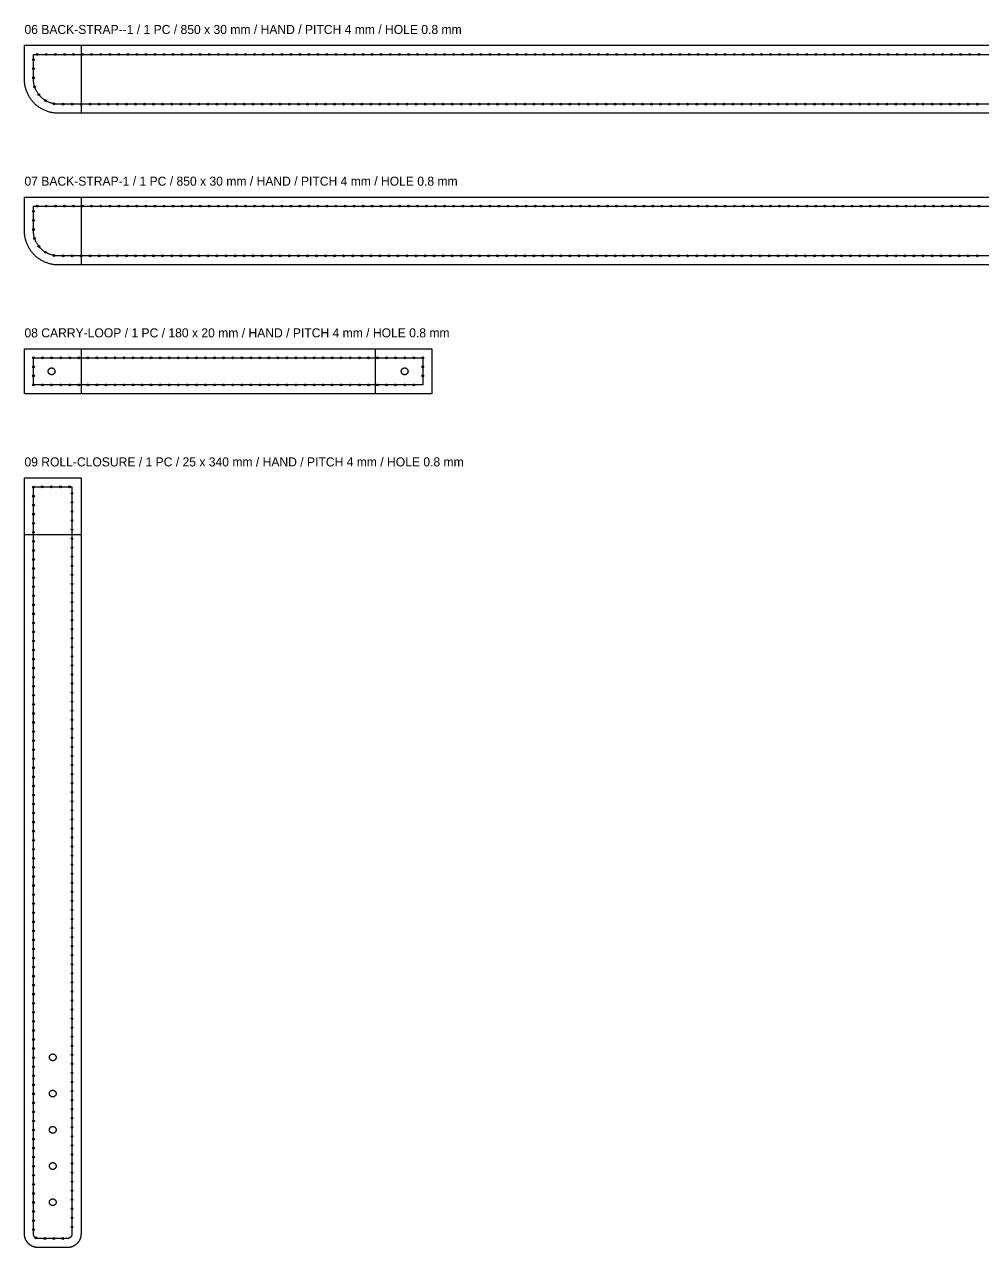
# Model space of a CAD drawing. Header units: millimetres. Extents: x 20 to 870, y -2810 to -15.
# Drawn here: x 20 to 443, y -2810 to -2270 of the extents above; entities that cross this region are included whole.
import ezdxf

# ---------------------------------------------------------------- set-up
doc = ezdxf.new("R2010")
doc.units = ezdxf.units.MM
doc.linetypes.add('DASHED', pattern=[5, 3, -2])
for name, color, linetype in [('BASE', 30, 'DASHED'), ('CUT', 7, 'CONTINUOUS'), ('HOLES', 6, 'CONTINUOUS'), ('LABELS', 8, 'CONTINUOUS'), ('MARKS', 4, 'CONTINUOUS'), ('STITCH', 6, 'CONTINUOUS')]:
    doc.layers.add(name, color=color, linetype=linetype)

msp = doc.modelspace()

# ---------------------------------------------------------------- linework, layer by layer
at = {"layer": 'BASE'}
for points in [[(854.95, -2305), (35.05, -2305), (34.74, -2305), (34.44, -2304.98), (34.21, -2304.97), (33.91, -2304.95), (33.64, -2304.91), (33.4, -2304.88), (33.12, -2304.84), (32.85, -2304.79), (32.59, -2304.73), (32.34, -2304.67), (32.07, -2304.6), (31.82, -2304.53), (31.53, -2304.44), (31.3, -2304.36), (31.04, -2304.26), (30.81, -2304.17), (30.55, -2304.06), (30.29, -2303.94), (30.04, -2303.82), (29.83, -2303.71), (29.57, -2303.56), (29.34, -2303.43), (29.11, -2303.29), (28.9, -2303.16), (28.68, -2303), (28.44, -2302.83), (28.23, -2302.67), (28.02, -2302.5), (27.82, -2302.33), (27.62, -2302.15), (27.4, -2301.95), (27.22, -2301.78), (27.05, -2301.6), (26.85, -2301.38), (26.67, -2301.18), (26.5, -2300.98), (26.33, -2300.77), (26.17, -2300.56), (26, -2300.32), (25.85, -2300.1), (25.71, -2299.89), (25.57, -2299.66), (25.44, -2299.43), (25.29, -2299.17), (25.18, -2298.96), (25.06, -2298.71), (24.94, -2298.45), (24.83, -2298.19), (24.74, -2297.96), (24.64, -2297.7), (24.56, -2297.47), (24.47, -2297.18), (24.4, -2296.93), (24.33, -2296.66), (24.27, -2296.41), (24.21, -2296.15), (24.16, -2295.88), (24.12, -2295.6), (24.09, -2295.36), (24.06, -2295.09), (24.03, -2294.79), (24.02, -2294.56), (24, -2294.26), (24, -2293.95), (24, -2283), (866, -2283)], [(854.95, -2372), (35.05, -2372), (34.74, -2372), (34.44, -2371.98), (34.21, -2371.97), (33.91, -2371.95), (33.64, -2371.91), (33.4, -2371.88), (33.12, -2371.84), (32.85, -2371.79), (32.59, -2371.73), (32.34, -2371.67), (32.07, -2371.6), (31.82, -2371.53), (31.53, -2371.44), (31.3, -2371.36), (31.04, -2371.26), (30.81, -2371.17), (30.55, -2371.06), (30.29, -2370.94), (30.04, -2370.82), (29.83, -2370.71), (29.57, -2370.56), (29.34, -2370.43), (29.11, -2370.29), (28.9, -2370.16), (28.68, -2370), (28.44, -2369.83), (28.23, -2369.67), (28.02, -2369.5), (27.82, -2369.33), (27.62, -2369.15), (27.4, -2368.95), (27.22, -2368.78), (27.05, -2368.6), (26.85, -2368.38), (26.67, -2368.18), (26.5, -2367.98), (26.33, -2367.77), (26.17, -2367.56), (26, -2367.32), (25.85, -2367.1), (25.71, -2366.89), (25.57, -2366.66), (25.44, -2366.43), (25.29, -2366.17), (25.18, -2365.96), (25.06, -2365.71), (24.94, -2365.45), (24.83, -2365.19), (24.74, -2364.96), (24.64, -2364.7), (24.56, -2364.47), (24.47, -2364.18), (24.4, -2363.93), (24.33, -2363.66), (24.27, -2363.41), (24.21, -2363.15), (24.16, -2362.88), (24.12, -2362.6), (24.09, -2362.36), (24.06, -2362.09), (24.03, -2361.79), (24.02, -2361.56), (24, -2361.26), (24, -2360.95), (24, -2350), (866, -2350)]]:
    msp.add_lwpolyline(points, dxfattribs=at)
for points in [[(196, -2429), (24, -2429), (24, -2417), (196, -2417)], [(40.74, -2804.99), (40.74, -2804.99), (40.68, -2805.08), (40.66, -2805.11), (40.64, -2805.14), (40.64, -2805.15), (40.56, -2805.25), (40.56, -2805.26), (40.51, -2805.31), (40.49, -2805.34), (40.44, -2805.38), (40.42, -2805.4), (40.41, -2805.42), (40.34, -2805.48), (40.31, -2805.51), (40.27, -2805.55), (40.25, -2805.56), (40.17, -2805.62), (40.14, -2805.64), (40.12, -2805.66), (40.09, -2805.68), (40, -2805.73), (39.99, -2805.74), (39.96, -2805.76), (39.91, -2805.78), (39.87, -2805.8), (39.81, -2805.83), (39.76, -2805.85), (39.73, -2805.86), (39.68, -2805.88), (39.6, -2805.91), (39.58, -2805.91), (39.55, -2805.92), (39.49, -2805.94), (39.4, -2805.96), (39.38, -2805.96), (39.35, -2805.97), (39.32, -2805.97), (39.24, -2805.99), (39.18, -2805.99), (39.18, -2805.99), (39.1, -2806), (39.05, -2806), (38.95, -2806), (26.05, -2806), (25.95, -2806), (25.9, -2806), (25.82, -2805.99), (25.82, -2805.99), (25.76, -2805.99), (25.69, -2805.97), (25.65, -2805.97), (25.62, -2805.96), (25.6, -2805.96), (25.51, -2805.94), (25.45, -2805.92), (25.42, -2805.91), (25.4, -2805.91), (25.32, -2805.88), (25.27, -2805.86), (25.24, -2805.85), (25.2, -2805.83), (25.13, -2805.8), (25.1, -2805.78), (25.04, -2805.76), (25.01, -2805.74), (25, -2805.73), (24.91, -2805.68), (24.88, -2805.66), (24.86, -2805.64), (24.83, -2805.62), (24.75, -2805.56), (24.73, -2805.55), (24.69, -2805.51), (24.66, -2805.48), (24.6, -2805.42), (24.58, -2805.4), (24.56, -2805.38), (24.51, -2805.34), (24.49, -2805.31), (24.45, -2805.26), (24.44, -2805.25), (24.37, -2805.15), (24.36, -2805.14), (24.34, -2805.11), (24.32, -2805.08), (24.26, -2804.99), (24.26, -2804.99), (24.24, -2804.94), (24.2, -2804.87), (24.16, -2804.77), (24.15, -2804.76), (24.14, -2804.73), (24.11, -2804.66), (24.09, -2804.59), (24.09, -2804.58), (24.08, -2804.55), (24.06, -2804.49), (24.04, -2804.39), (24.04, -2804.38), (24.03, -2804.33), (24.03, -2804.31), (24.01, -2804.24), (24.01, -2804.18), (24, -2804.09), (24, -2804.05), (24, -2803.95), (24, -2474), (41, -2474), (41, -2803.95), (41, -2804.05), (41, -2804.09), (40.99, -2804.18), (40.99, -2804.24), (40.98, -2804.31), (40.97, -2804.33), (40.96, -2804.38), (40.96, -2804.39), (40.94, -2804.49), (40.92, -2804.55), (40.92, -2804.58), (40.91, -2804.59), (40.89, -2804.66), (40.86, -2804.73), (40.85, -2804.76), (40.84, -2804.77), (40.8, -2804.87), (40.76, -2804.94)]]:
    msp.add_lwpolyline(points, close=True, dxfattribs=at)
at = {"layer": 'CUT'}
for points in [[(855, -2309), (35, -2309), (34.63, -2309), (34.26, -2308.98), (33.9, -2308.96), (33.53, -2308.93), (33.16, -2308.89), (32.8, -2308.84), (32.44, -2308.78), (32.07, -2308.71), (31.71, -2308.64), (31.36, -2308.55), (31, -2308.46), (30.65, -2308.35), (30.29, -2308.24), (29.95, -2308.12), (29.6, -2307.99), (29.26, -2307.86), (28.92, -2307.71), (28.59, -2307.56), (28.26, -2307.4), (27.93, -2307.23), (27.61, -2307.05), (27.29, -2306.87), (26.98, -2306.67), (26.67, -2306.47), (26.36, -2306.26), (26.06, -2306.05), (25.77, -2305.83), (25.48, -2305.6), (25.2, -2305.36), (24.93, -2305.11), (24.66, -2304.86), (24.39, -2304.61), (24.14, -2304.34), (23.89, -2304.07), (23.64, -2303.8), (23.4, -2303.52), (23.17, -2303.23), (22.95, -2302.94), (22.74, -2302.64), (22.53, -2302.33), (22.33, -2302.02), (22.13, -2301.71), (21.95, -2301.39), (21.77, -2301.07), (21.6, -2300.74), (21.44, -2300.41), (21.29, -2300.08), (21.14, -2299.74), (21.01, -2299.4), (20.88, -2299.05), (20.76, -2298.71), (20.65, -2298.35), (20.54, -2298), (20.45, -2297.64), (20.36, -2297.29), (20.29, -2296.93), (20.22, -2296.56), (20.16, -2296.2), (20.11, -2295.84), (20.07, -2295.47), (20.04, -2295.1), (20.02, -2294.74), (20, -2294.37), (20, -2294), (20, -2279), (870, -2279)], [(855, -2376), (35, -2376), (34.63, -2376), (34.26, -2375.98), (33.9, -2375.96), (33.53, -2375.93), (33.16, -2375.89), (32.8, -2375.84), (32.44, -2375.78), (32.07, -2375.71), (31.71, -2375.64), (31.36, -2375.55), (31, -2375.46), (30.65, -2375.35), (30.29, -2375.24), (29.95, -2375.12), (29.6, -2374.99), (29.26, -2374.86), (28.92, -2374.71), (28.59, -2374.56), (28.26, -2374.4), (27.93, -2374.23), (27.61, -2374.05), (27.29, -2373.87), (26.98, -2373.67), (26.67, -2373.47), (26.36, -2373.26), (26.06, -2373.05), (25.77, -2372.83), (25.48, -2372.6), (25.2, -2372.36), (24.93, -2372.11), (24.66, -2371.86), (24.39, -2371.61), (24.14, -2371.34), (23.89, -2371.07), (23.64, -2370.8), (23.4, -2370.52), (23.17, -2370.23), (22.95, -2369.94), (22.74, -2369.64), (22.53, -2369.33), (22.33, -2369.02), (22.13, -2368.71), (21.95, -2368.39), (21.77, -2368.07), (21.6, -2367.74), (21.44, -2367.41), (21.29, -2367.08), (21.14, -2366.74), (21.01, -2366.4), (20.88, -2366.05), (20.76, -2365.71), (20.65, -2365.35), (20.54, -2365), (20.45, -2364.64), (20.36, -2364.29), (20.29, -2363.93), (20.22, -2363.56), (20.16, -2363.2), (20.11, -2362.84), (20.07, -2362.47), (20.04, -2362.1), (20.02, -2361.74), (20, -2361.37), (20, -2361), (20, -2346), (870, -2346)]]:
    msp.add_lwpolyline(points, dxfattribs=at)
for points in [[(20, -2413), (200, -2413), (200, -2433), (20, -2433)], [(33.5, -2423), (33.5, -2423.12), (33.48, -2423.23), (33.46, -2423.35), (33.43, -2423.46), (33.39, -2423.57), (33.34, -2423.68), (33.28, -2423.78), (33.21, -2423.88), (33.14, -2423.97), (33.06, -2424.06), (32.97, -2424.14), (32.88, -2424.21), (32.78, -2424.28), (32.68, -2424.34), (32.57, -2424.39), (32.46, -2424.43), (32.35, -2424.46), (32.23, -2424.48), (32.12, -2424.5), (32, -2424.5), (31.88, -2424.5), (31.77, -2424.48), (31.65, -2424.46), (31.54, -2424.43), (31.43, -2424.39), (31.32, -2424.34), (31.22, -2424.28), (31.12, -2424.21), (31.03, -2424.14), (30.94, -2424.06), (30.86, -2423.97), (30.79, -2423.88), (30.72, -2423.78), (30.66, -2423.68), (30.61, -2423.57), (30.57, -2423.46), (30.54, -2423.35), (30.52, -2423.23), (30.5, -2423.12), (30.5, -2423), (30.5, -2422.88), (30.52, -2422.77), (30.54, -2422.65), (30.57, -2422.54), (30.61, -2422.43), (30.66, -2422.32), (30.72, -2422.22), (30.79, -2422.12), (30.86, -2422.03), (30.94, -2421.94), (31.03, -2421.86), (31.12, -2421.79), (31.22, -2421.72), (31.32, -2421.66), (31.43, -2421.61), (31.54, -2421.57), (31.65, -2421.54), (31.77, -2421.52), (31.88, -2421.5), (32, -2421.5), (32.12, -2421.5), (32.23, -2421.52), (32.35, -2421.54), (32.46, -2421.57), (32.57, -2421.61), (32.68, -2421.66), (32.78, -2421.72), (32.88, -2421.79), (32.97, -2421.86), (33.06, -2421.94), (33.14, -2422.03), (33.21, -2422.12), (33.28, -2422.22), (33.34, -2422.32), (33.39, -2422.43), (33.43, -2422.54), (33.46, -2422.65), (33.48, -2422.77), (33.5, -2422.88)], [(189.5, -2423), (189.5, -2423.12), (189.48, -2423.23), (189.46, -2423.35), (189.43, -2423.46), (189.39, -2423.57), (189.34, -2423.68), (189.28, -2423.78), (189.21, -2423.88), (189.14, -2423.97), (189.06, -2424.06), (188.97, -2424.14), (188.88, -2424.21), (188.78, -2424.28), (188.68, -2424.34), (188.57, -2424.39), (188.46, -2424.43), (188.35, -2424.46), (188.23, -2424.48), (188.12, -2424.5), (188, -2424.5), (187.88, -2424.5), (187.77, -2424.48), (187.65, -2424.46), (187.54, -2424.43), (187.43, -2424.39), (187.32, -2424.34), (187.22, -2424.28), (187.12, -2424.21), (187.03, -2424.14), (186.94, -2424.06), (186.86, -2423.97), (186.79, -2423.88), (186.72, -2423.78), (186.66, -2423.68), (186.61, -2423.57), (186.57, -2423.46), (186.54, -2423.35), (186.52, -2423.23), (186.5, -2423.12), (186.5, -2423), (186.5, -2422.88), (186.52, -2422.77), (186.54, -2422.65), (186.57, -2422.54), (186.61, -2422.43), (186.66, -2422.32), (186.72, -2422.22), (186.79, -2422.12), (186.86, -2422.03), (186.94, -2421.94), (187.03, -2421.86), (187.12, -2421.79), (187.22, -2421.72), (187.32, -2421.66), (187.43, -2421.61), (187.54, -2421.57), (187.65, -2421.54), (187.77, -2421.52), (187.88, -2421.5), (188, -2421.5), (188.12, -2421.5), (188.23, -2421.52), (188.35, -2421.54), (188.46, -2421.57), (188.57, -2421.61), (188.68, -2421.66), (188.78, -2421.72), (188.88, -2421.79), (188.97, -2421.86), (189.06, -2421.94), (189.14, -2422.03), (189.21, -2422.12), (189.28, -2422.22), (189.34, -2422.32), (189.39, -2422.43), (189.43, -2422.54), (189.46, -2422.65), (189.48, -2422.77), (189.5, -2422.88)], [(20, -2470), (45, -2470), (45, -2804), (45, -2804.15), (44.99, -2804.29), (44.98, -2804.44), (44.97, -2804.59), (44.95, -2804.73), (44.94, -2804.88), (44.91, -2805.03), (44.88, -2805.17), (44.85, -2805.31), (44.82, -2805.46), (44.78, -2805.6), (44.74, -2805.74), (44.7, -2805.88), (44.65, -2806.02), (44.6, -2806.16), (44.54, -2806.3), (44.49, -2806.43), (44.42, -2806.57), (44.36, -2806.7), (44.29, -2806.83), (44.22, -2806.96), (44.15, -2807.08), (44.07, -2807.21), (43.99, -2807.33), (43.91, -2807.45), (43.82, -2807.57), (43.73, -2807.69), (43.64, -2807.81), (43.54, -2807.92), (43.45, -2808.03), (43.35, -2808.14), (43.24, -2808.24), (43.14, -2808.35), (43.03, -2808.45), (42.92, -2808.54), (42.81, -2808.64), (42.69, -2808.73), (42.57, -2808.82), (42.45, -2808.91), (42.33, -2808.99), (42.21, -2809.07), (42.08, -2809.15), (41.96, -2809.22), (41.83, -2809.29), (41.7, -2809.36), (41.57, -2809.42), (41.43, -2809.49), (41.3, -2809.54), (41.16, -2809.6), (41.02, -2809.65), (40.88, -2809.7), (40.74, -2809.74), (40.6, -2809.78), (40.46, -2809.82), (40.31, -2809.85), (40.17, -2809.88), (40.03, -2809.91), (39.88, -2809.94), (39.73, -2809.95), (39.59, -2809.97), (39.44, -2809.98), (39.29, -2809.99), (39.15, -2810), (39, -2810), (26, -2810), (25.85, -2810), (25.71, -2809.99), (25.56, -2809.98), (25.41, -2809.97), (25.27, -2809.95), (25.12, -2809.94), (24.97, -2809.91), (24.83, -2809.88), (24.69, -2809.85), (24.54, -2809.82), (24.4, -2809.78), (24.26, -2809.74), (24.12, -2809.7), (23.98, -2809.65), (23.84, -2809.6), (23.7, -2809.54), (23.57, -2809.49), (23.43, -2809.42), (23.3, -2809.36), (23.17, -2809.29), (23.04, -2809.22), (22.92, -2809.15), (22.79, -2809.07), (22.67, -2808.99), (22.55, -2808.91), (22.43, -2808.82), (22.31, -2808.73), (22.19, -2808.64), (22.08, -2808.54), (21.97, -2808.45), (21.86, -2808.35), (21.76, -2808.24), (21.65, -2808.14), (21.55, -2808.03), (21.46, -2807.92), (21.36, -2807.81), (21.27, -2807.69), (21.18, -2807.57), (21.09, -2807.45), (21.01, -2807.33), (20.93, -2807.21), (20.85, -2807.08), (20.78, -2806.96), (20.71, -2806.83), (20.64, -2806.7), (20.58, -2806.57), (20.51, -2806.43), (20.46, -2806.3), (20.4, -2806.16), (20.35, -2806.02), (20.3, -2805.88), (20.26, -2805.74), (20.22, -2805.6), (20.18, -2805.46), (20.15, -2805.31), (20.12, -2805.17), (20.09, -2805.03), (20.06, -2804.88), (20.05, -2804.73), (20.03, -2804.59), (20.02, -2804.44), (20.01, -2804.29), (20, -2804.15), (20, -2804)], [(34, -2726), (34, -2726.12), (33.98, -2726.23), (33.96, -2726.35), (33.93, -2726.46), (33.89, -2726.57), (33.84, -2726.68), (33.78, -2726.78), (33.71, -2726.88), (33.64, -2726.97), (33.56, -2727.06), (33.47, -2727.14), (33.38, -2727.21), (33.28, -2727.28), (33.18, -2727.34), (33.07, -2727.39), (32.96, -2727.43), (32.85, -2727.46), (32.73, -2727.48), (32.62, -2727.5), (32.5, -2727.5), (32.38, -2727.5), (32.27, -2727.48), (32.15, -2727.46), (32.04, -2727.43), (31.93, -2727.39), (31.82, -2727.34), (31.72, -2727.28), (31.62, -2727.21), (31.53, -2727.14), (31.44, -2727.06), (31.36, -2726.97), (31.29, -2726.88), (31.22, -2726.78), (31.16, -2726.68), (31.11, -2726.57), (31.07, -2726.46), (31.04, -2726.35), (31.02, -2726.23), (31, -2726.12), (31, -2726), (31, -2725.88), (31.02, -2725.77), (31.04, -2725.65), (31.07, -2725.54), (31.11, -2725.43), (31.16, -2725.32), (31.22, -2725.22), (31.29, -2725.12), (31.36, -2725.03), (31.44, -2724.94), (31.53, -2724.86), (31.62, -2724.79), (31.72, -2724.72), (31.82, -2724.66), (31.93, -2724.61), (32.04, -2724.57), (32.15, -2724.54), (32.27, -2724.52), (32.38, -2724.5), (32.5, -2724.5), (32.62, -2724.5), (32.73, -2724.52), (32.85, -2724.54), (32.96, -2724.57), (33.07, -2724.61), (33.18, -2724.66), (33.28, -2724.72), (33.38, -2724.79), (33.47, -2724.86), (33.56, -2724.94), (33.64, -2725.03), (33.71, -2725.12), (33.78, -2725.22), (33.84, -2725.32), (33.89, -2725.43), (33.93, -2725.54), (33.96, -2725.65), (33.98, -2725.77), (34, -2725.88)], [(34, -2742), (34, -2742.12), (33.98, -2742.23), (33.96, -2742.35), (33.93, -2742.46), (33.89, -2742.57), (33.84, -2742.68), (33.78, -2742.78), (33.71, -2742.88), (33.64, -2742.97), (33.56, -2743.06), (33.47, -2743.14), (33.38, -2743.21), (33.28, -2743.28), (33.18, -2743.34), (33.07, -2743.39), (32.96, -2743.43), (32.85, -2743.46), (32.73, -2743.48), (32.62, -2743.5), (32.5, -2743.5), (32.38, -2743.5), (32.27, -2743.48), (32.15, -2743.46), (32.04, -2743.43), (31.93, -2743.39), (31.82, -2743.34), (31.72, -2743.28), (31.62, -2743.21), (31.53, -2743.14), (31.44, -2743.06), (31.36, -2742.97), (31.29, -2742.88), (31.22, -2742.78), (31.16, -2742.68), (31.11, -2742.57), (31.07, -2742.46), (31.04, -2742.35), (31.02, -2742.23), (31, -2742.12), (31, -2742), (31, -2741.88), (31.02, -2741.77), (31.04, -2741.65), (31.07, -2741.54), (31.11, -2741.43), (31.16, -2741.32), (31.22, -2741.22), (31.29, -2741.12), (31.36, -2741.03), (31.44, -2740.94), (31.53, -2740.86), (31.62, -2740.79), (31.72, -2740.72), (31.82, -2740.66), (31.93, -2740.61), (32.04, -2740.57), (32.15, -2740.54), (32.27, -2740.52), (32.38, -2740.5), (32.5, -2740.5), (32.62, -2740.5), (32.73, -2740.52), (32.85, -2740.54), (32.96, -2740.57), (33.07, -2740.61), (33.18, -2740.66), (33.28, -2740.72), (33.38, -2740.79), (33.47, -2740.86), (33.56, -2740.94), (33.64, -2741.03), (33.71, -2741.12), (33.78, -2741.22), (33.84, -2741.32), (33.89, -2741.43), (33.93, -2741.54), (33.96, -2741.65), (33.98, -2741.77), (34, -2741.88)], [(34, -2758), (34, -2758.12), (33.98, -2758.23), (33.96, -2758.35), (33.93, -2758.46), (33.89, -2758.57), (33.84, -2758.68), (33.78, -2758.78), (33.71, -2758.88), (33.64, -2758.97), (33.56, -2759.06), (33.47, -2759.14), (33.38, -2759.21), (33.28, -2759.28), (33.18, -2759.34), (33.07, -2759.39), (32.96, -2759.43), (32.85, -2759.46), (32.73, -2759.48), (32.62, -2759.5), (32.5, -2759.5), (32.38, -2759.5), (32.27, -2759.48), (32.15, -2759.46), (32.04, -2759.43), (31.93, -2759.39), (31.82, -2759.34), (31.72, -2759.28), (31.62, -2759.21), (31.53, -2759.14), (31.44, -2759.06), (31.36, -2758.97), (31.29, -2758.88), (31.22, -2758.78), (31.16, -2758.68), (31.11, -2758.57), (31.07, -2758.46), (31.04, -2758.35), (31.02, -2758.23), (31, -2758.12), (31, -2758), (31, -2757.88), (31.02, -2757.77), (31.04, -2757.65), (31.07, -2757.54), (31.11, -2757.43), (31.16, -2757.32), (31.22, -2757.22), (31.29, -2757.12), (31.36, -2757.03), (31.44, -2756.94), (31.53, -2756.86), (31.62, -2756.79), (31.72, -2756.72), (31.82, -2756.66), (31.93, -2756.61), (32.04, -2756.57), (32.15, -2756.54), (32.27, -2756.52), (32.38, -2756.5), (32.5, -2756.5), (32.62, -2756.5), (32.73, -2756.52), (32.85, -2756.54), (32.96, -2756.57), (33.07, -2756.61), (33.18, -2756.66), (33.28, -2756.72), (33.38, -2756.79), (33.47, -2756.86), (33.56, -2756.94), (33.64, -2757.03), (33.71, -2757.12), (33.78, -2757.22), (33.84, -2757.32), (33.89, -2757.43), (33.93, -2757.54), (33.96, -2757.65), (33.98, -2757.77), (34, -2757.88)], [(34, -2774), (34, -2774.12), (33.98, -2774.23), (33.96, -2774.35), (33.93, -2774.46), (33.89, -2774.57), (33.84, -2774.68), (33.78, -2774.78), (33.71, -2774.88), (33.64, -2774.97), (33.56, -2775.06), (33.47, -2775.14), (33.38, -2775.21), (33.28, -2775.28), (33.18, -2775.34), (33.07, -2775.39), (32.96, -2775.43), (32.85, -2775.46), (32.73, -2775.48), (32.62, -2775.5), (32.5, -2775.5), (32.38, -2775.5), (32.27, -2775.48), (32.15, -2775.46), (32.04, -2775.43), (31.93, -2775.39), (31.82, -2775.34), (31.72, -2775.28), (31.62, -2775.21), (31.53, -2775.14), (31.44, -2775.06), (31.36, -2774.97), (31.29, -2774.88), (31.22, -2774.78), (31.16, -2774.68), (31.11, -2774.57), (31.07, -2774.46), (31.04, -2774.35), (31.02, -2774.23), (31, -2774.12), (31, -2774), (31, -2773.88), (31.02, -2773.77), (31.04, -2773.65), (31.07, -2773.54), (31.11, -2773.43), (31.16, -2773.32), (31.22, -2773.22), (31.29, -2773.12), (31.36, -2773.03), (31.44, -2772.94), (31.53, -2772.86), (31.62, -2772.79), (31.72, -2772.72), (31.82, -2772.66), (31.93, -2772.61), (32.04, -2772.57), (32.15, -2772.54), (32.27, -2772.52), (32.38, -2772.5), (32.5, -2772.5), (32.62, -2772.5), (32.73, -2772.52), (32.85, -2772.54), (32.96, -2772.57), (33.07, -2772.61), (33.18, -2772.66), (33.28, -2772.72), (33.38, -2772.79), (33.47, -2772.86), (33.56, -2772.94), (33.64, -2773.03), (33.71, -2773.12), (33.78, -2773.22), (33.84, -2773.32), (33.89, -2773.43), (33.93, -2773.54), (33.96, -2773.65), (33.98, -2773.77), (34, -2773.88)], [(34, -2790), (34, -2790.12), (33.98, -2790.23), (33.96, -2790.35), (33.93, -2790.46), (33.89, -2790.57), (33.84, -2790.68), (33.78, -2790.78), (33.71, -2790.88), (33.64, -2790.97), (33.56, -2791.06), (33.47, -2791.14), (33.38, -2791.21), (33.28, -2791.28), (33.18, -2791.34), (33.07, -2791.39), (32.96, -2791.43), (32.85, -2791.46), (32.73, -2791.48), (32.62, -2791.5), (32.5, -2791.5), (32.38, -2791.5), (32.27, -2791.48), (32.15, -2791.46), (32.04, -2791.43), (31.93, -2791.39), (31.82, -2791.34), (31.72, -2791.28), (31.62, -2791.21), (31.53, -2791.14), (31.44, -2791.06), (31.36, -2790.97), (31.29, -2790.88), (31.22, -2790.78), (31.16, -2790.68), (31.11, -2790.57), (31.07, -2790.46), (31.04, -2790.35), (31.02, -2790.23), (31, -2790.12), (31, -2790), (31, -2789.88), (31.02, -2789.77), (31.04, -2789.65), (31.07, -2789.54), (31.11, -2789.43), (31.16, -2789.32), (31.22, -2789.22), (31.29, -2789.12), (31.36, -2789.03), (31.44, -2788.94), (31.53, -2788.86), (31.62, -2788.79), (31.72, -2788.72), (31.82, -2788.66), (31.93, -2788.61), (32.04, -2788.57), (32.15, -2788.54), (32.27, -2788.52), (32.38, -2788.5), (32.5, -2788.5), (32.62, -2788.5), (32.73, -2788.52), (32.85, -2788.54), (32.96, -2788.57), (33.07, -2788.61), (33.18, -2788.66), (33.28, -2788.72), (33.38, -2788.79), (33.47, -2788.86), (33.56, -2788.94), (33.64, -2789.03), (33.71, -2789.12), (33.78, -2789.22), (33.84, -2789.32), (33.89, -2789.43), (33.93, -2789.54), (33.96, -2789.65), (33.98, -2789.77), (34, -2789.88)]]:
    msp.add_lwpolyline(points, close=True, dxfattribs=at)
at = {"layer": 'HOLES'}
for centre in [(24, -2285.33), (25.67, -2283), (29.67, -2283), (33.67, -2283), (37.67, -2283), (41.67, -2283), (45.67, -2283), (49.67, -2283), (53.67, -2283), (57.67, -2283), (61.67, -2283), (65.67, -2283), (69.67, -2283), (73.67, -2283), (77.67, -2283), (81.67, -2283), (85.67, -2283), (89.67, -2283), (93.67, -2283), (97.67, -2283), (101.67, -2283), (105.67, -2283), (109.67, -2283), (113.67, -2283), (117.67, -2283), (121.67, -2283), (125.67, -2283), (129.67, -2283), (133.67, -2283), (137.67, -2283), (141.67, -2283), (145.67, -2283), (149.67, -2283), (153.67, -2283), (157.67, -2283), (161.67, -2283), (165.67, -2283), (169.67, -2283), (173.67, -2283), (177.67, -2283), (181.67, -2283), (185.67, -2283), (189.67, -2283), (193.67, -2283), (197.67, -2283), (201.67, -2283), (205.67, -2283), (209.67, -2283), (213.67, -2283), (217.67, -2283), (221.67, -2283), (225.67, -2283), (229.67, -2283), (233.67, -2283), (237.67, -2283), (241.67, -2283), (245.67, -2283), (249.67, -2283), (253.67, -2283), (257.67, -2283), (261.67, -2283), (265.67, -2283), (269.67, -2283), (273.67, -2283), (277.67, -2283), (281.67, -2283), (285.67, -2283), (289.67, -2283), (293.67, -2283), (297.67, -2283), (301.67, -2283), (305.67, -2283), (309.67, -2283), (313.67, -2283), (317.67, -2283), (321.67, -2283), (325.67, -2283), (329.67, -2283), (333.67, -2283), (337.67, -2283), (341.67, -2283), (345.67, -2283), (349.67, -2283), (353.67, -2283), (357.67, -2283), (361.67, -2283), (365.67, -2283), (369.67, -2283), (373.67, -2283), (377.67, -2283), (381.67, -2283), (385.67, -2283), (389.67, -2283), (393.67, -2283), (397.67, -2283), (401.67, -2283), (405.67, -2283), (409.67, -2283), (413.67, -2283), (417.67, -2283), (421.67, -2283), (425.67, -2283), (429.67, -2283), (433.67, -2283), (437.67, -2283), (441.67, -2283), (24, -2289.33), (24, -2293.33), (24.5, -2297.28), (26.36, -2300.8), (29.34, -2303.43), (33.06, -2304.83), (37.05, -2305), (41.05, -2305), (45.05, -2305), (49.05, -2305), (53.05, -2305), (57.05, -2305), (61.05, -2305), (65.05, -2305), (69.05, -2305), (73.05, -2305), (77.05, -2305), (81.05, -2305), (85.05, -2305), (89.05, -2305), (93.05, -2305), (97.05, -2305), (101.05, -2305), (105.05, -2305), (109.05, -2305), (113.05, -2305), (117.05, -2305), (121.05, -2305), (125.05, -2305), (129.05, -2305), (133.05, -2305), (137.05, -2305), (141.05, -2305), (145.05, -2305), (149.05, -2305), (153.05, -2305), (157.05, -2305), (161.05, -2305), (165.05, -2305), (169.05, -2305), (173.05, -2305), (177.05, -2305), (181.05, -2305), (185.05, -2305), (189.05, -2305), (193.05, -2305), (197.05, -2305), (201.05, -2305), (205.05, -2305), (209.05, -2305), (213.05, -2305), (217.05, -2305), (221.05, -2305), (225.05, -2305), (229.05, -2305), (233.05, -2305), (237.05, -2305), (241.05, -2305), (245.05, -2305), (249.05, -2305), (253.05, -2305), (257.05, -2305), (261.05, -2305), (265.05, -2305), (269.05, -2305), (273.05, -2305), (277.05, -2305), (281.05, -2305), (285.05, -2305), (289.05, -2305), (293.05, -2305), (297.05, -2305), (301.05, -2305), (305.05, -2305), (309.05, -2305), (313.05, -2305), (317.05, -2305), (321.05, -2305), (325.05, -2305), (329.05, -2305), (333.05, -2305), (337.05, -2305), (341.05, -2305), (345.05, -2305), (349.05, -2305), (353.05, -2305), (357.05, -2305), (361.05, -2305), (365.05, -2305), (369.05, -2305), (373.05, -2305), (377.05, -2305), (381.05, -2305), (385.05, -2305), (389.05, -2305), (393.05, -2305), (397.05, -2305), (401.05, -2305), (405.05, -2305), (409.05, -2305), (413.05, -2305), (417.05, -2305), (421.05, -2305), (425.05, -2305), (429.05, -2305), (433.05, -2305), (437.05, -2305), (441.05, -2305), (25.67, -2350), (29.67, -2350), (33.67, -2350), (37.67, -2350), (41.67, -2350), (45.67, -2350), (49.67, -2350), (53.67, -2350), (57.67, -2350), (61.67, -2350), (65.67, -2350), (69.67, -2350), (73.67, -2350), (77.67, -2350), (81.67, -2350), (85.67, -2350), (89.67, -2350), (93.67, -2350), (97.67, -2350), (101.67, -2350), (105.67, -2350), (109.67, -2350), (113.67, -2350), (117.67, -2350), (121.67, -2350), (125.67, -2350), (129.67, -2350), (133.67, -2350), (137.67, -2350), (141.67, -2350), (145.67, -2350), (149.67, -2350), (153.67, -2350), (157.67, -2350), (161.67, -2350), (165.67, -2350), (169.67, -2350), (173.67, -2350), (177.67, -2350), (181.67, -2350), (185.67, -2350), (189.67, -2350), (193.67, -2350), (197.67, -2350), (201.67, -2350), (205.67, -2350), (209.67, -2350), (213.67, -2350), (217.67, -2350), (221.67, -2350), (225.67, -2350), (229.67, -2350), (233.67, -2350), (237.67, -2350), (241.67, -2350), (245.67, -2350), (249.67, -2350), (253.67, -2350), (257.67, -2350), (261.67, -2350), (265.67, -2350), (269.67, -2350), (273.67, -2350), (277.67, -2350), (281.67, -2350), (285.67, -2350), (289.67, -2350), (293.67, -2350), (297.67, -2350), (301.67, -2350), (305.67, -2350), (309.67, -2350), (313.67, -2350), (317.67, -2350), (321.67, -2350), (325.67, -2350), (329.67, -2350), (333.67, -2350), (337.67, -2350), (341.67, -2350), (345.67, -2350), (349.67, -2350), (353.67, -2350), (357.67, -2350), (361.67, -2350), (365.67, -2350), (369.67, -2350), (373.67, -2350), (377.67, -2350), (381.67, -2350), (385.67, -2350), (389.67, -2350), (393.67, -2350), (397.67, -2350), (401.67, -2350), (405.67, -2350), (409.67, -2350), (413.67, -2350), (417.67, -2350), (421.67, -2350), (425.67, -2350), (429.67, -2350), (433.67, -2350), (437.67, -2350), (441.67, -2350), (24, -2352.33), (24, -2356.33), (24, -2360.33), (24.5, -2364.28), (26.36, -2367.8), (29.34, -2370.43), (33.06, -2371.83), (37.05, -2372), (41.05, -2372), (45.05, -2372), (49.05, -2372), (53.05, -2372), (57.05, -2372), (61.05, -2372), (65.05, -2372), (69.05, -2372), (73.05, -2372), (77.05, -2372), (81.05, -2372), (85.05, -2372), (89.05, -2372), (93.05, -2372), (97.05, -2372), (101.05, -2372), (105.05, -2372), (109.05, -2372), (113.05, -2372), (117.05, -2372), (121.05, -2372), (125.05, -2372), (129.05, -2372), (133.05, -2372), (137.05, -2372), (141.05, -2372), (145.05, -2372), (149.05, -2372), (153.05, -2372), (157.05, -2372), (161.05, -2372), (165.05, -2372), (169.05, -2372), (173.05, -2372), (177.05, -2372), (181.05, -2372), (185.05, -2372), (189.05, -2372), (193.05, -2372), (197.05, -2372), (201.05, -2372), (205.05, -2372), (209.05, -2372), (213.05, -2372), (217.05, -2372), (221.05, -2372), (225.05, -2372), (229.05, -2372), (233.05, -2372), (237.05, -2372), (241.05, -2372), (245.05, -2372), (249.05, -2372), (253.05, -2372), (257.05, -2372), (261.05, -2372), (265.05, -2372), (269.05, -2372), (273.05, -2372), (277.05, -2372), (281.05, -2372), (285.05, -2372), (289.05, -2372), (293.05, -2372), (297.05, -2372), (301.05, -2372), (305.05, -2372), (309.05, -2372), (313.05, -2372), (317.05, -2372), (321.05, -2372), (325.05, -2372), (329.05, -2372), (333.05, -2372), (337.05, -2372), (341.05, -2372), (345.05, -2372), (349.05, -2372), (353.05, -2372), (357.05, -2372), (361.05, -2372), (365.05, -2372), (369.05, -2372), (373.05, -2372), (377.05, -2372), (381.05, -2372), (385.05, -2372), (389.05, -2372), (393.05, -2372), (397.05, -2372), (401.05, -2372), (405.05, -2372), (409.05, -2372), (413.05, -2372), (417.05, -2372), (421.05, -2372), (425.05, -2372), (429.05, -2372), (433.05, -2372), (437.05, -2372), (441.05, -2372), (24, -2417), (28, -2417), (32, -2417), (36, -2417), (40, -2417), (44, -2417), (48, -2417), (52, -2417), (56, -2417), (60, -2417), (64, -2417), (68, -2417), (72, -2417), (76, -2417), (80, -2417), (84, -2417), (88, -2417), (92, -2417), (96, -2417), (100, -2417), (104, -2417), (108, -2417), (112, -2417), (116, -2417), (120, -2417), (124, -2417), (128, -2417), (132, -2417), (136, -2417), (140, -2417), (144, -2417), (148, -2417), (152, -2417), (156, -2417), (160, -2417), (164, -2417), (168, -2417), (172, -2417), (176, -2417), (180, -2417), (184, -2417), (188, -2417), (192, -2417), (196, -2417), (24, -2421), (24, -2425), (196, -2421), (196, -2425), (24, -2429), (28, -2429), (32, -2429), (36, -2429), (40, -2429), (44, -2429), (48, -2429), (52, -2429), (56, -2429), (60, -2429), (64, -2429), (68, -2429), (72, -2429), (76, -2429), (80, -2429), (84, -2429), (88, -2429), (92, -2429), (96, -2429), (100, -2429), (104, -2429), (108, -2429), (112, -2429), (116, -2429), (120, -2429), (124, -2429), (128, -2429), (132, -2429), (136, -2429), (140, -2429), (144, -2429), (148, -2429), (152, -2429), (156, -2429), (160, -2429), (164, -2429), (168, -2429), (172, -2429), (176, -2429), (180, -2429), (184, -2429), (188, -2429), (192, -2429), (24, -2474.11), (27.89, -2474), (31.89, -2474), (35.89, -2474), (39.89, -2474), (24, -2478.11), (41, -2476.89), (24, -2482.11), (41, -2480.89), (41, -2484.89), (24, -2486.11), (24, -2490.11), (41, -2488.89), (24, -2494.11), (41, -2492.89), (24, -2498.11), (41, -2496.89), (41, -2500.89), (24, -2502.11), (24, -2506.11), (41, -2504.89), (24, -2510.11), (41, -2508.89), (24, -2514.11), (41, -2512.89), (41, -2516.89), (24, -2518.11), (24, -2522.11), (41, -2520.89), (24, -2526.11), (41, -2524.89), (24, -2530.11), (41, -2528.89), (41, -2532.89), (24, -2534.11), (24, -2538.11), (41, -2536.89), (24, -2542.11), (41, -2540.89), (24, -2546.11), (24, -2550.11), (41, -2544.89), (41, -2548.89), (24, -2554.11), (41, -2552.89), (24, -2558.11), (41, -2556.89), (41, -2560.89), (24, -2562.11), (24, -2566.11), (41, -2564.89), (24, -2570.11), (41, -2568.89), (24, -2574.11), (41, -2572.89), (41, -2576.89), (24, -2578.11), (24, -2582.11), (41, -2580.89), (24, -2586.11), (41, -2584.89), (24, -2590.11), (41, -2588.89), (41, -2592.89), (24, -2594.11), (24, -2598.11), (41, -2596.89), (24, -2602.11), (41, -2600.89), (24, -2606.11), (41, -2604.89), (41, -2608.89), (24, -2610.11), (24, -2614.11), (41, -2612.89), (24, -2618.11), (41, -2616.89), (24, -2622.11), (41, -2620.89), (41, -2624.89), (24, -2626.11), (24, -2630.11), (41, -2628.89), (24, -2634.11), (41, -2632.89), (24, -2638.11), (41, -2636.89), (41, -2640.89), (24, -2642.11), (24, -2646.11), (41, -2644.89), (24, -2650.11), (41, -2648.89), (24, -2654.11), (24, -2658.11), (41, -2652.89), (41, -2656.89), (24, -2662.11), (41, -2660.89), (24, -2666.11), (41, -2664.89), (41, -2668.89), (24, -2670.11), (24, -2674.11), (41, -2672.89), (24, -2678.11), (41, -2676.89), (24, -2682.11), (41, -2680.89), (41, -2684.89), (24, -2686.11), (24, -2690.11), (41, -2688.89), (24, -2694.11), (41, -2692.89), (24, -2698.11), (41, -2696.89), (41, -2700.89), (24, -2702.11), (24, -2706.11), (41, -2704.89), (24, -2710.11), (41, -2708.89), (24, -2714.11), (41, -2712.89), (41, -2716.89), (24, -2718.11), (24, -2722.11), (41, -2720.89), (24, -2726.11), (41, -2724.89), (24, -2730.11), (41, -2728.89), (41, -2732.89), (24, -2734.11), (24, -2738.11), (41, -2736.89), (24, -2742.11), (41, -2740.89), (24, -2746.11), (41, -2744.89), (41, -2748.89), (24, -2750.11), (24, -2754.11), (41, -2752.89), (24, -2758.11), (41, -2756.89), (24, -2762.11), (24, -2766.11), (41, -2760.89), (41, -2764.89), (24, -2770.11), (41, -2768.89), (24, -2774.11), (41, -2772.89), (41, -2776.89), (24, -2778.11), (24, -2782.11), (41, -2780.89), (24, -2786.11), (41, -2784.89), (24, -2790.11), (41, -2788.89), (41, -2792.89), (24, -2794.11), (24, -2798.11), (41, -2796.89), (24, -2802.11), (41, -2800.89), (25.01, -2805.74), (28.97, -2806), (32.97, -2806), (36.97, -2806)]:
    msp.add_circle(centre, 0.4, dxfattribs=at)
at = {"layer": 'MARKS'}
for points in [[(45, -2279), (45, -2309)], [(45, -2346), (45, -2376)], [(45, -2413), (45, -2433)], [(175, -2413), (175, -2433)], [(20, -2495), (45, -2495)]]:
    msp.add_lwpolyline(points, dxfattribs=at)
at = {"layer": 'STITCH'}
for points in [[(854.95, -2305), (35.05, -2305), (34.74, -2305), (34.44, -2304.98), (34.21, -2304.97), (33.91, -2304.95), (33.64, -2304.91), (33.4, -2304.88), (33.12, -2304.84), (32.85, -2304.79), (32.59, -2304.73), (32.34, -2304.67), (32.07, -2304.6), (31.82, -2304.53), (31.53, -2304.44), (31.3, -2304.36), (31.04, -2304.26), (30.81, -2304.17), (30.55, -2304.06), (30.29, -2303.94), (30.04, -2303.82), (29.83, -2303.71), (29.57, -2303.56), (29.34, -2303.43), (29.11, -2303.29), (28.9, -2303.16), (28.68, -2303), (28.44, -2302.83), (28.23, -2302.67), (28.02, -2302.5), (27.82, -2302.33), (27.62, -2302.15), (27.4, -2301.95), (27.22, -2301.78), (27.05, -2301.6), (26.85, -2301.38), (26.67, -2301.18), (26.5, -2300.98), (26.33, -2300.77), (26.17, -2300.56), (26, -2300.32), (25.85, -2300.1), (25.71, -2299.89), (25.57, -2299.66), (25.44, -2299.43), (25.29, -2299.17), (25.18, -2298.96), (25.06, -2298.71), (24.94, -2298.45), (24.83, -2298.19), (24.74, -2297.96), (24.64, -2297.7), (24.56, -2297.47), (24.47, -2297.18), (24.4, -2296.93), (24.33, -2296.66), (24.27, -2296.41), (24.21, -2296.15), (24.16, -2295.88), (24.12, -2295.6), (24.09, -2295.36), (24.06, -2295.09), (24.03, -2294.79), (24.02, -2294.56), (24, -2294.26), (24, -2293.95), (24, -2283), (866, -2283)], [(854.95, -2372), (35.05, -2372), (34.74, -2372), (34.44, -2371.98), (34.21, -2371.97), (33.91, -2371.95), (33.64, -2371.91), (33.4, -2371.88), (33.12, -2371.84), (32.85, -2371.79), (32.59, -2371.73), (32.34, -2371.67), (32.07, -2371.6), (31.82, -2371.53), (31.53, -2371.44), (31.3, -2371.36), (31.04, -2371.26), (30.81, -2371.17), (30.55, -2371.06), (30.29, -2370.94), (30.04, -2370.82), (29.83, -2370.71), (29.57, -2370.56), (29.34, -2370.43), (29.11, -2370.29), (28.9, -2370.16), (28.68, -2370), (28.44, -2369.83), (28.23, -2369.67), (28.02, -2369.5), (27.82, -2369.33), (27.62, -2369.15), (27.4, -2368.95), (27.22, -2368.78), (27.05, -2368.6), (26.85, -2368.38), (26.67, -2368.18), (26.5, -2367.98), (26.33, -2367.77), (26.17, -2367.56), (26, -2367.32), (25.85, -2367.1), (25.71, -2366.89), (25.57, -2366.66), (25.44, -2366.43), (25.29, -2366.17), (25.18, -2365.96), (25.06, -2365.71), (24.94, -2365.45), (24.83, -2365.19), (24.74, -2364.96), (24.64, -2364.7), (24.56, -2364.47), (24.47, -2364.18), (24.4, -2363.93), (24.33, -2363.66), (24.27, -2363.41), (24.21, -2363.15), (24.16, -2362.88), (24.12, -2362.6), (24.09, -2362.36), (24.06, -2362.09), (24.03, -2361.79), (24.02, -2361.56), (24, -2361.26), (24, -2360.95), (24, -2350), (866, -2350)], [(196, -2429), (24, -2429), (24, -2417), (196, -2417), (196, -2429)], [(40.74, -2804.99), (40.74, -2804.99), (40.68, -2805.08), (40.66, -2805.11), (40.64, -2805.14), (40.64, -2805.15), (40.56, -2805.25), (40.56, -2805.26), (40.51, -2805.31), (40.49, -2805.34), (40.44, -2805.38), (40.42, -2805.4), (40.41, -2805.42), (40.34, -2805.48), (40.31, -2805.51), (40.27, -2805.55), (40.25, -2805.56), (40.17, -2805.62), (40.14, -2805.64), (40.12, -2805.66), (40.09, -2805.68), (40, -2805.73), (39.99, -2805.74), (39.96, -2805.76), (39.91, -2805.78), (39.87, -2805.8), (39.81, -2805.83), (39.76, -2805.85), (39.73, -2805.86), (39.68, -2805.88), (39.6, -2805.91), (39.58, -2805.91), (39.55, -2805.92), (39.49, -2805.94), (39.4, -2805.96), (39.38, -2805.96), (39.35, -2805.97), (39.32, -2805.97), (39.24, -2805.99), (39.18, -2805.99), (39.18, -2805.99), (39.1, -2806), (39.05, -2806), (38.95, -2806), (26.05, -2806), (25.95, -2806), (25.9, -2806), (25.82, -2805.99), (25.82, -2805.99), (25.76, -2805.99), (25.69, -2805.97), (25.65, -2805.97), (25.62, -2805.96), (25.6, -2805.96), (25.51, -2805.94), (25.45, -2805.92), (25.42, -2805.91), (25.4, -2805.91), (25.32, -2805.88), (25.27, -2805.86), (25.24, -2805.85), (25.2, -2805.83), (25.13, -2805.8), (25.1, -2805.78), (25.04, -2805.76), (25.01, -2805.74), (25, -2805.73), (24.91, -2805.68), (24.88, -2805.66), (24.86, -2805.64), (24.83, -2805.62), (24.75, -2805.56), (24.73, -2805.55), (24.69, -2805.51), (24.66, -2805.48), (24.6, -2805.42), (24.58, -2805.4), (24.56, -2805.38), (24.51, -2805.34), (24.49, -2805.31), (24.45, -2805.26), (24.44, -2805.25), (24.37, -2805.15), (24.36, -2805.14), (24.34, -2805.11), (24.32, -2805.08), (24.26, -2804.99), (24.26, -2804.99), (24.24, -2804.94), (24.2, -2804.87), (24.16, -2804.77), (24.15, -2804.76), (24.14, -2804.73), (24.11, -2804.66), (24.09, -2804.59), (24.09, -2804.58), (24.08, -2804.55), (24.06, -2804.49), (24.04, -2804.39), (24.04, -2804.38), (24.03, -2804.33), (24.03, -2804.31), (24.01, -2804.24), (24.01, -2804.18), (24, -2804.09), (24, -2804.05), (24, -2803.95), (24, -2474), (41, -2474), (41, -2803.95), (41, -2804.05), (41, -2804.09), (40.99, -2804.18), (40.99, -2804.24), (40.98, -2804.31), (40.97, -2804.33), (40.96, -2804.38), (40.96, -2804.39), (40.94, -2804.49), (40.92, -2804.55), (40.92, -2804.58), (40.91, -2804.59), (40.89, -2804.66), (40.86, -2804.73), (40.85, -2804.76), (40.84, -2804.77), (40.8, -2804.87), (40.76, -2804.94), (40.74, -2804.99)]]:
    msp.add_lwpolyline(points, dxfattribs=at)

# ---------------------------------------------------------------- texts
at = {"layer": 'LABELS'}
for s, p in [('06 BACK-STRAP--1 / 1 PC / 850 x 30 mm / HAND / PITCH 4 mm / HOLE 0.8 mm', (20, -2274)), ('07 BACK-STRAP-1 / 1 PC / 850 x 30 mm / HAND / PITCH 4 mm / HOLE 0.8 mm', (20, -2341)), ('08 CARRY-LOOP / 1 PC / 180 x 20 mm / HAND / PITCH 4 mm / HOLE 0.8 mm', (20, -2408)), ('09 ROLL-CLOSURE / 1 PC / 25 x 340 mm / HAND / PITCH 4 mm / HOLE 0.8 mm', (20, -2465))]:
    msp.add_text(s, height=4, dxfattribs=at).set_placement(p)

doc.saveas('drawing.dxf')
